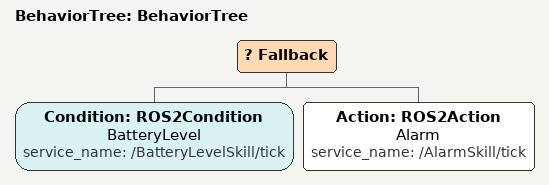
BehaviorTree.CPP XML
<?xml version="1.0"?>
<root main_tree_to_execute="BehaviorTree">
    <BehaviorTree ID="BehaviorTree">
        <Fallback>
            <Condition ID="ROS2Condition" name="BatteryLevel" service_name="/BatteryLevelSkill/tick"/>
            <Action ID="ROS2Action" name="Alarm"  service_name="/AlarmSkill/tick"/>
        </Fallback>
    </BehaviorTree>
</root>
